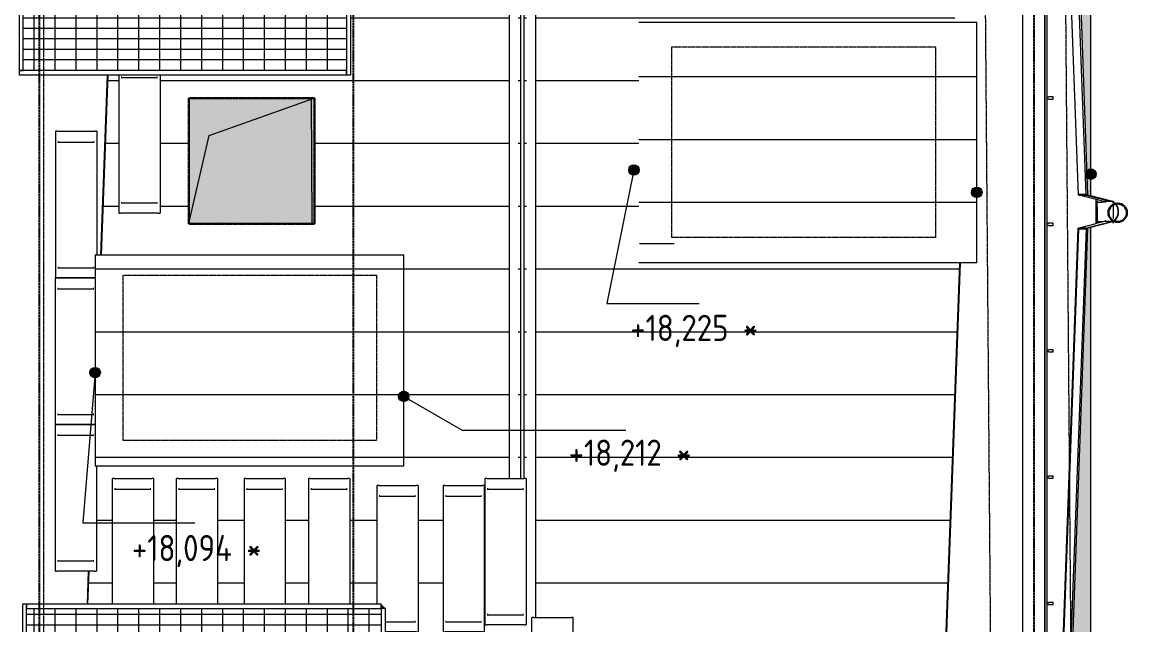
# Model space of a CAD drawing. Header units: millimetres. Extents: x -129048 to 476301, y -5853 to 215316.
# Drawn here: x 464603 to 475155, y 28995 to 34754 of the extents above; entities that cross this region are included whole.
import ezdxf

# ---------------------------------------------------------------- set-up
doc = ezdxf.new("R2010")
doc.units = ezdxf.units.MM
doc.linetypes.add('ADSK_Линия сетки', pattern=[25, 20, -2.5, 0, -2.5])
doc.linetypes.add('ADSK_Штриховая_ш3 п1_5', pattern=[4.5, 3, -1.5])
for name, color, linetype, lineweight in [('0_АР', 8, 'Continuous', 20), ('Антураж', 7, 'Continuous', 18), ('Ограждение', 251, 'Continuous', 18)]:
    doc.layers.add(name, color=color, linetype=linetype, lineweight=lineweight)
doc.layers.add('Обобщенные модели', color=5, linetype='Continuous', lineweight=18, true_color=0x0000ff)
doc.styles.add('GOST Common_1', font='GOST Common_0.ttf', dxfattribs={"width": 0.9, "height": 200})
pattern_1 = [(0, (418918.58, -4.21), (0, 100), []), (90, (418918.58, -4.21), (-200, 1e-14), [])]

# ---------------------------------------------------------------- blocks, each defined once
blk = doc.blocks.new('Водосток - Тип 1 _карниз больше 490мм_-5169719-План кровли АР копия 1')
at = {"layer": 'Обобщенные модели'}
for p, q in [((19, 535), (29, 535)), ((54, 535), (125, 535)), ((125, 535), (188, 535)), ((214, 535), (231, 535)), ((125, 385), (19, 385)), ((231, 385), (125, 385))]:
    blk.add_line(p, q, dxfattribs=at)
at = {"layer": 'Обобщенные модели', "flags": 128}
for points in [[(75, 375), (75, 378), (75, 384), (75, 385)], [(175, 385), (175, 381), (175, 375)]]:
    blk.add_lwpolyline(points, dxfattribs=at)
at = {"layer": 'Обобщенные модели'}
for points, knots in [([(27, 532), (27, 533), (24, 534), (21, 535), (19, 535)], [-0.08853268, -0.08853268, -0.08853268, -0.08853268, -0.05882353, 0, 0, 0, 0]), ([(231, 535), (229, 535), (225, 534), (221, 531), (219, 528), (219, 527), (219, 526)], [-1, -1, -1, -1, -0.9411765, -0.8823529, -0.8529412, -0.8354004, -0.8354004, -0.8354004, -0.8354004]), ([(19, 385), (21, 385), (25, 386), (29, 389), (31, 392), (32, 395), (32, 397), (32, 399), (32, 402), (32, 404), (32, 406), (32, 409), (32, 411), (31, 414), (31, 417), (31, 420), (30, 423), (30, 426), (29, 429), (29, 432), (29, 436), (28, 440), (28, 446), (28, 450), (28, 452)], [-1, -1, -1, -1, -0.9411765, -0.8823529, -0.8529412, -0.8235294, -0.8088235, -0.7941176, -0.7794118, -0.7647059, -0.75, -0.7352941, -0.7205882, -0.7058824, -0.6911765, -0.6764706, -0.6617647, -0.6470588, -0.6323529, -0.6176471, -0.6029412, -0.5882353, -0.5588235, -0.5320876, -0.5320876, -0.5320876, -0.5320876]), ([(221, 430), (221, 430), (220, 428), (220, 426), (220, 423), (219, 420), (219, 417), (219, 414), (218, 411), (218, 409), (218, 406), (218, 404), (218, 402), (218, 399), (218, 397), (218, 395), (219, 392), (221, 389), (225, 386), (229, 385), (231, 385)], [-0.3699973, -0.3699973, -0.3699973, -0.3699973, -0.3676471, -0.3529412, -0.3382353, -0.3235294, -0.3088235, -0.2941176, -0.2794118, -0.2647059, -0.25, -0.2352941, -0.2205882, -0.2058824, -0.1911765, -0.1764706, -0.1470588, -0.1176471, -0.0588235, 0, 0, 0, 0])]:
    blk.add_open_spline(points, degree=3, knots=knots, dxfattribs=at)
blk = doc.blocks.new('Ограждение - 20 доп поручень 300-1864261-План кровли АР копия 1')
at = {"layer": 'Ограждение'}
for p, q in [((-60, 10), (-40, 10)), ((-60, 10), (-60, -10)), ((0, 10), (-40, 10)), ((0, -10), (0, 10)), ((-40, -10), (-60, -10)), ((-40, -10), (0, -10))]:
    blk.add_line(p, q, dxfattribs=at)
blk = doc.blocks.new('Ограждение - Ограждение-1863905-План кровли АР копия 1')
for p in [(55531, 34033), (55531, 32826), (55531, 31618), (55531, 30411), (55531, 29203)]:
    blk.add_blockref('Ограждение - 20 доп поручень 300-1864261-План кровли АР копия 1', p)
blk = doc.blocks.new('Тип верхнего поручня - Верхний поручень_Внутренний_-1864227-План кровли АР копия 1')
at = {"layer": 'Ограждение'}
for p, q in [((55451, 8375), (55451, 43299)), ((55471, 43309), (55471, 8365))]:
    blk.add_line(p, q, dxfattribs=at)
blk = doc.blocks.new('Тип верхнего поручня - Верхний поручень_Внутренний_-V18-План кровли АР копия 1')
at = {"layer": 'Ограждение'}
for p, q in [((55451, 43299), (55451, 8375)), ((55471, 43309), (55471, 8365))]:
    blk.add_line(p, q, dxfattribs=at)
blk = doc.blocks.new('Planka_konka_K1 - Кровля - Планка конька К1-2963682-План кровли АР копия 1')
at = {"layer": 'Обобщенные модели'}
for p, q in [((12650, 125), (4430, 125)), ((12650, 17), (4430, 17)), ((4430, -17), (12650, -17)), ((12650, -125), (3100, -125))]:
    blk.add_line(p, q, dxfattribs=at)
blk = doc.blocks.new('Ограждение - Ограждение-2982016-План кровли АР копия 1')
at = {"layer": 'Ограждение'}
for p, q in [((51585, 32641), (51585, 32643)), ((51585, 32643), (51913, 32643)), ((51913, 32641), (51585, 32641))]:
    blk.add_line(p, q, dxfattribs=at)
blk = doc.blocks.new('Construction_Roof-Accessories_Lindab_KO - Construction_Roof-Accessories_Lindab_KO-4209799-План кровли АР копия 1')
at = {"layer": 'Обобщенные модели', "lineweight": 9}
for p, q in [((46637, 33032), (46630, 33032)), ((46630, 33030), (46976, 33030)), ((46976, 33032), (46970, 33032))]:
    blk.add_line(p, q, dxfattribs=at)
blk = doc.blocks.new('Construction_Roof-Accessories_Lindab_BR - Construction_Roof-Accessories_Lindab_BR-4209801-План кровли АР копия 1')
at = {"layer": 'Обобщенные модели', "lineweight": 9}
for p, q in [((46607, 34256), (46607, 32933)), ((47002, 34256), (47002, 32933)), ((46610, 32933), (46607, 32933)), ((46610, 32933), (46625, 32933)), ((46628, 32933), (46625, 32933)), ((46635, 32933), (46628, 32933)), ((46972, 32933), (46635, 32933)), ((46979, 32933), (46972, 32933)), ((46984, 32933), (46979, 32933)), ((46984, 32933), (47000, 32933)), ((47002, 32933), (47000, 32933))]:
    blk.add_line(p, q, dxfattribs=at)
blk = doc.blocks.new('Construction_Roof-Accessories_Lindab_BR - Construction_Roof-Accessories_Lindab_BR-V32-План кровли АР копия 1')
at = {"layer": 'Обобщенные модели', "lineweight": 9}
for p, q in [((46001, 32314), (46003, 32314)), ((46001, 32314), (46001, 30914)), ((46018, 32314), (46003, 32314)), ((46018, 32314), (46021, 32314)), ((46021, 32314), (46028, 32314)), ((46028, 32314), (46365, 32314)), ((46365, 32314), (46372, 32314)), ((46372, 32314), (46377, 32314)), ((46382, 32314), (46377, 32314)), ((46003, 30914), (46001, 30914)), ((46003, 30914), (46018, 30914)), ((46021, 30914), (46018, 30914)), ((46028, 30914), (46021, 30914)), ((46365, 30914), (46028, 30914)), ((46372, 30914), (46365, 30914)), ((46377, 30914), (46372, 30914)), ((46377, 30914), (46382, 30914))]:
    blk.add_line(p, q, dxfattribs=at)
blk = doc.blocks.new('Construction_Roof-Accessories_Lindab_BR - Construction_Roof-Accessories_Lindab_BR-V33-План кровли АР копия 1')
at = {"layer": 'Обобщенные модели', "lineweight": 9}
for p, q in [((46002, 33715), (46005, 33715)), ((46002, 33715), (46002, 32315)), ((46020, 33715), (46005, 33715)), ((46020, 33715), (46023, 33715)), ((46023, 33715), (46030, 33715)), ((46030, 33715), (46367, 33715)), ((46367, 33715), (46374, 33715)), ((46374, 33715), (46379, 33715)), ((46395, 33715), (46379, 33715)), ((46395, 33715), (46397, 33715)), ((46397, 33715), (46397, 32535)), ((46005, 32315), (46002, 32315)), ((46005, 32315), (46020, 32315)), ((46023, 32315), (46020, 32315)), ((46030, 32315), (46023, 32315)), ((46367, 32315), (46030, 32315)), ((46374, 32315), (46367, 32315)), ((46379, 32315), (46374, 32315)), ((46379, 32315), (46382, 32315))]:
    blk.add_line(p, q, dxfattribs=at)
blk = doc.blocks.new('Construction_Roof-Accessories_Lindab_BR - Construction_Roof-Accessories_Lindab_BR-V34-План кровли АР копия 1')
at = {"layer": 'Обобщенные модели', "lineweight": 9}
for p, q in [((46001, 30913), (46003, 30913)), ((46001, 30913), (46001, 29513)), ((46018, 30913), (46003, 30913)), ((46018, 30913), (46021, 30913)), ((46021, 30913), (46028, 30913)), ((46028, 30913), (46365, 30913)), ((46365, 30913), (46372, 30913)), ((46372, 30913), (46377, 30913)), ((46382, 30913), (46377, 30913)), ((46395, 30515), (46395, 29513)), ((46003, 29513), (46001, 29513)), ((46003, 29513), (46018, 29513)), ((46021, 29513), (46018, 29513)), ((46028, 29513), (46021, 29513)), ((46365, 29513), (46028, 29513)), ((46372, 29513), (46365, 29513)), ((46377, 29513), (46372, 29513)), ((46377, 29513), (46393, 29513)), ((46395, 29513), (46393, 29513))]:
    blk.add_line(p, q, dxfattribs=at)
blk = doc.blocks.new('Construction_Roof-Accessories_Lindab_BR - Construction_Roof-Accessories_Lindab_BR-V35-План кровли АР копия 1')
at = {"layer": 'Обобщенные модели', "lineweight": 9}
for p, q in [((47156, 30399), (47159, 30399)), ((47156, 30399), (47156, 29196)), ((47174, 30399), (47159, 30399)), ((47174, 30399), (47177, 30399)), ((47177, 30399), (47184, 30399)), ((47184, 30399), (47521, 30399)), ((47521, 30399), (47528, 30399)), ((47528, 30399), (47533, 30399)), ((47549, 30399), (47533, 30399)), ((47549, 30399), (47551, 30399)), ((47551, 30399), (47551, 29196))]:
    blk.add_line(p, q, dxfattribs=at)
blk = doc.blocks.new('Construction_Roof-Accessories_Lindab_BR - Construction_Roof-Accessories_Lindab_BR-V36-План кровли АР копия 1')
at = {"layer": 'Обобщенные модели', "lineweight": 9}
for p, q in [((47804, 30399), (47806, 30399)), ((47804, 30399), (47804, 29196)), ((47822, 30399), (47806, 30399)), ((47822, 30399), (47825, 30399)), ((47825, 30399), (47832, 30399)), ((47832, 30399), (48169, 30399)), ((48169, 30399), (48176, 30399)), ((48176, 30399), (48181, 30399)), ((48197, 30399), (48181, 30399)), ((48197, 30399), (48198, 30399)), ((48198, 30399), (48198, 29196))]:
    blk.add_line(p, q, dxfattribs=at)
blk = doc.blocks.new('Construction_Roof-Accessories_Lindab_BR - Construction_Roof-Accessories_Lindab_BR-V37-План кровли АР копия 1')
at = {"layer": 'Обобщенные модели', "lineweight": 9}
for p, q in [((48419, 30399), (48421, 30399)), ((48419, 30399), (48419, 29196)), ((48437, 30399), (48421, 30399)), ((48437, 30399), (48440, 30399)), ((48440, 30399), (48446, 30399)), ((48446, 30399), (48784, 30399)), ((48784, 30399), (48791, 30399)), ((48791, 30399), (48795, 30399)), ((48811, 30399), (48795, 30399)), ((48811, 30399), (48813, 30399)), ((48813, 30399), (48813, 29196))]:
    blk.add_line(p, q, dxfattribs=at)
blk = doc.blocks.new('Construction_Roof-Accessories_Lindab_KO - Construction_Roof-Accessories_Lindab_KO-V38-План кровли АР копия 1')
at = {"layer": 'Обобщенные модели', "lineweight": 9}
for p, q in [((49154, 29029), (49441, 29029)), ((49441, 29030), (49434, 29030))]:
    blk.add_line(p, q, dxfattribs=at)
blk = doc.blocks.new('Construction_Roof-Accessories_Lindab_BR - Construction_Roof-Accessories_Lindab_BR-V39-План кровли АР копия 1')
at = {"layer": 'Обобщенные модели', "lineweight": 9}
for p, q in [((49072, 30332), (49074, 30332)), ((49072, 30332), (49072, 29196)), ((49090, 30332), (49074, 30332)), ((49090, 30332), (49093, 30332)), ((49093, 30332), (49099, 30332)), ((49099, 30332), (49437, 30332)), ((49437, 30332), (49444, 30332)), ((49444, 30332), (49448, 30332)), ((49464, 30332), (49448, 30332)), ((49464, 30332), (49466, 30332)), ((49466, 30332), (49466, 28932)), ((49437, 28932), (49154, 28932)), ((49444, 28932), (49437, 28932)), ((49448, 28932), (49444, 28932)), ((49448, 28932), (49464, 28932)), ((49466, 28932), (49464, 28932))]:
    blk.add_line(p, q, dxfattribs=at)
blk = doc.blocks.new('Антураж 5 - Антураж 5-5657084-План кровли АР копия 1')
at = {"layer": 'Антураж'}
for p, q in [((46435, 32535), (46501, 34256)), ((46503, 34256), (46438, 32535)), ((46308, 29196), (46320, 29513)), ((46322, 29513), (46310, 29196))]:
    blk.add_line(p, q, dxfattribs=at)
blk = doc.blocks.new('Антураж 16 - Антураж 16-5664382-План кровли АР копия 1')
at = {"layer": 'Антураж'}
for p, q in [((55775, 33106), (55588, 38184)), ((55846, 33109), (55660, 38160)), ((55846, 33111), (55775, 33111)), ((55944, 33063), (55776, 33106)), ((55776, 33106), (55845, 33106)), ((55846, 33111), (55845, 33106)), ((55845, 33106), (56089, 33043)), ((55861, 33107), (55846, 33111)), ((55861, 33110), (55846, 33109)), ((56090, 33048), (55892, 33099)), ((55944, 32833), (55944, 33063)), ((56017, 33043), (55944, 33062)), ((56089, 33043), (56017, 33043)), ((55772, 32788), (55944, 32833)), ((55845, 32789), (56089, 32853)), ((56090, 32848), (55892, 32796)), ((56017, 32853), (55944, 32833)), ((56089, 32853), (56017, 32853)), ((55506, 25590), (55772, 32788)), ((55775, 32783), (55509, 25590)), ((55846, 32783), (55557, 24951)), ((55773, 32789), (55774, 32784)), ((55774, 32784), (55846, 32784)), ((55775, 32783), (55846, 32783)), ((55845, 32789), (55776, 32789)), ((55846, 32784), (55845, 32789)), ((55861, 32788), (55846, 32784)), ((55846, 32783), (55861, 32783)), ((54428, 26705), (54640, 32458)), ((54643, 32458), (54431, 26705))]:
    blk.add_line(p, q, dxfattribs=at)
for centre, major_axis, start_param, end_param in [((55995, 32948), (0, 98.5), 5.791263, 6.021983), ((56067, 32948), (0, 98.5), 3.402795, 6.021983), ((56067, 32948), (0, 103), 3.401894, 6.022884), ((55995, 32948), (0, 98.5), 3.402795, 3.633546)]:
    blk.add_ellipse(centre, major_axis=major_axis, ratio=0.87865, start_param=start_param, end_param=end_param, dxfattribs=at)
blk = doc.blocks.new('Ограждение - Ограждение-5946517-План кровли АР копия 1')
at = {"layer": 'Ограждение'}
for p, q in [((45687, 29196), (45687, 22140)), ((45727, 29196), (45687, 29196)), ((49114, 29196), (45727, 29196)), ((45727, 22140), (45727, 29196)), ((45727, 29196), (45727, 29156)), ((45727, 29156), (49114, 29156)), ((49114, 29156), (49114, 29196)), ((49121, 29188), (49114, 29188)), ((49114, 29163), (49121, 29163)), ((49114, 29156), (49114, 22100)), ((49154, 29156), (49114, 29156)), ((49121, 29163), (49121, 29188)), ((49121, 29163), (49121, 29156)), ((49146, 29163), (49121, 29163)), ((49146, 29156), (49146, 29163)), ((49154, 22100), (49154, 29156)), ((49114, 22140), (45687, 22140)), ((45687, 22140), (45727, 22140)), ((45687, 22140), (45687, 22100)), ((45687, 22100), (49114, 22100)), ((49114, 22100), (49114, 22140)), ((49114, 22100), (49154, 22100))]:
    blk.add_line(p, q, dxfattribs=at)
blk = doc.blocks.new('Ограждение - Ограждение-5947191-План кровли АР копия 1')
at = {"layer": 'Ограждение'}
for p, q in [((45656, 38525), (45656, 34296)), ((45696, 38525), (45656, 38525)), ((48783, 38525), (45696, 38525)), ((45696, 34296), (45696, 38525)), ((45696, 38525), (45696, 38485)), ((48783, 38485), (48783, 38525)), ((48791, 38517), (48783, 38517)), ((48791, 38492), (48791, 38517)), ((45696, 38485), (48783, 38485)), ((48783, 38492), (48791, 38492)), ((48783, 38485), (48783, 34256)), ((48823, 38485), (48783, 38485)), ((48791, 38492), (48791, 38485)), ((48816, 38492), (48791, 38492)), ((48816, 38485), (48816, 38492)), ((48823, 34256), (48823, 38485)), ((48783, 34296), (45656, 34296)), ((45656, 34296), (45696, 34296)), ((45656, 34296), (45656, 34256)), ((48783, 34256), (48783, 34296)), ((45656, 34256), (48783, 34256)), ((48783, 34256), (48823, 34256))]:
    blk.add_line(p, q, dxfattribs=at)
blk = doc.blocks.new('Construction_Roof-Accessories_Lindab_BR - Construction_Roof-Accessories_Lindab_BR-V44-План кровли АР копия 1')
at = {"layer": 'Обобщенные модели', "lineweight": 9}
for p, q in [((50554, 24863), (50556, 24863)), ((50554, 23463), (50554, 24863)), ((50572, 24863), (50556, 24863)), ((50572, 24863), (50577, 24863)), ((50577, 24863), (50584, 24863)), ((50584, 24863), (50921, 24863)), ((50921, 24863), (50928, 24863)), ((50928, 24863), (50931, 24863)), ((50946, 24863), (50931, 24863)), ((50946, 24863), (50949, 24863)), ((50949, 23463), (50949, 24863)), ((50556, 23463), (50554, 23463)), ((50556, 23463), (50572, 23463)), ((50577, 23463), (50572, 23463)), ((50584, 23463), (50577, 23463)), ((50921, 23463), (50584, 23463)), ((50928, 23463), (50921, 23463)), ((50931, 23463), (50928, 23463)), ((50931, 23463), (50946, 23463)), ((50949, 23463), (50946, 23463))]:
    blk.add_line(p, q, dxfattribs=at)
blk = doc.blocks.new('Construction_Roof-Accessories_Lindab_BR - Construction_Roof-Accessories_Lindab_BR-V94-План кровли АР копия 1')
at = {"layer": 'Обобщенные модели', "lineweight": 9}
for p, q in [((50105, 30399), (50107, 30399)), ((50105, 30399), (50105, 28999)), ((50122, 30399), (50107, 30399)), ((50122, 30399), (50125, 30399)), ((50125, 30399), (50132, 30399)), ((50132, 30399), (50469, 30399)), ((50469, 30399), (50476, 30399)), ((50476, 30399), (50481, 30399)), ((50497, 30399), (50481, 30399)), ((50497, 30399), (50499, 30399)), ((50499, 30399), (50499, 28999)), ((50107, 28999), (50105, 28999)), ((50107, 28999), (50122, 28999)), ((50125, 28999), (50122, 28999)), ((50132, 28999), (50125, 28999)), ((50469, 28999), (50132, 28999)), ((50476, 28999), (50469, 28999)), ((50481, 28999), (50476, 28999)), ((50481, 28999), (50497, 28999)), ((50499, 28999), (50497, 28999))]:
    blk.add_line(p, q, dxfattribs=at)
blk = doc.blocks.new('Construction_Roof-Accessories_Lindab_BR - Construction_Roof-Accessories_Lindab_BR-V98-План кровли АР копия 1')
at = {"layer": 'Обобщенные модели', "lineweight": 9}
for p, q in [((49705, 30332), (49707, 30332)), ((49705, 30332), (49705, 28932)), ((49723, 30332), (49707, 30332)), ((49723, 30332), (49725, 30332)), ((49725, 30332), (49732, 30332)), ((49732, 30332), (50069, 30332)), ((50069, 30332), (50077, 30332)), ((50077, 30332), (50081, 30332)), ((50097, 30332), (50081, 30332)), ((50097, 30332), (50099, 30332)), ((50099, 30332), (50099, 28932)), ((49707, 28932), (49705, 28932)), ((49707, 28932), (49723, 28932)), ((49725, 28932), (49723, 28932)), ((49732, 28932), (49725, 28932)), ((50069, 28932), (49732, 28932)), ((50077, 28932), (50069, 28932)), ((50081, 28932), (50077, 28932)), ((50081, 28932), (50097, 28932)), ((50099, 28932), (50097, 28932))]:
    blk.add_line(p, q, dxfattribs=at)

msp = doc.modelspace()

# ---------------------------------------------------------------- hatches: boundary and pattern name
at = {"layer": '0_АР'}
h = msp.add_hatch(color=256, dxfattribs=at)
h.paths.add_polyline_path([(460156.048, -526.128), (468569.459, -526.128), (468569.459, 470.859), (468481.418, 469.805), (468421.752, -474.784), (464071.312, -327.231), (460060.687, -462.432), (459998.422, -81.349), (459998.422, -526.128), (460149.25, -526.128)])
h.paths.add_polyline_path([(426848.189, -393.115), (426996.717, -393.115), (426995.842, -30.517), (426892.038, -280.991), (422574.472, -150.963), (418243.998, -302.79), (418181.719, 255.107), (418181.719, -393.115), (426834.404, -393.115)])
h.paths.add_polyline_path([(459998.422, 173.655), (460016.496, 178.563), (460106.837, 1715.554), (454775.129, 1522.727), (454768.656, 1484.019), (459998.422, 1484.019), (459998.422, 177.833)])
h.paths.add_polyline_path([(426996.717, 307.99), (426996.717, 1484.019), (431808.509, 1484.019), (431801.174, 1522.758), (426923.778, 1697.711), (426980.914, 312.038)])
h.paths.add_polyline_path([(418181.719, 498.461), (418449.786, 8044.464), (412395.486, 7833.234), (412388.989, 7794.377), (418181.719, 7794.377), (418181.719, 521.171)])
h.paths.add_polyline_path([(468569.459, 793.267), (468569.459, 7855.209), (474810.503, 7855.209), (474810.503, 8466.545), (474799.648, 8463.302), (474605.606, 7995.593), (468269.121, 8216.835), (468537.29, 799.29), (468551.342, 798.371), (468568.644, 793.496)])
h.paths.add_polyline_path([(444717.771, 1484.019), (454490.356, 1484.019), (454484.993, 1516.09), (447978.583, 1752.243), (447978.583, 1629.215), (438298.583, 1629.215), (438298.583, 1739.906), (432093.277, 1522.693), (432086.81, 1484.019), (444709.903, 1484.019)])
h.paths.add_polyline_path([(411793.26, 7794.377), (412110.688, 7794.377), (412105.58, 7824.926), (411796.08, 7895.033), (411970.992, 14167.216), (411736.117, 20164.305), (411690.795, 20175.916), (411690.795, 7794.377)])
h.paths.add_polyline_path([(474810.503, 8769.439), (474810.503, 16800.541), (474780.018, 16792.485), (474631.533, 12780.54), (474779.774, 8777.421), (474783.205, 8776.529)])
h.paths.add_polyline_path([(443273.93, 13315.94), (451515.613, 13634.753), (451524.958, 13673.918), (435026.374, 13673.918), (435036.378, 13633.972), (443273.9, 13315.942)])
h.paths.add_polyline_path([(429583.47, 13405.175), (434743.535, 13605.559), (434759.846, 13673.918), (430023.583, 13673.918), (430023.583, 21008.312), (429427.122, 21007.798), (429447.713, 20921.19), (429842.141, 20793.786), (429585.958, 13476.255)])
h.paths.add_polyline_path([(457100.321, 13409.872), (456816.083, 20843), (457389.976, 21005.252), (457399.649, 21047.105), (456625.269, 21047.105), (456625.269, 13673.918), (451796.602, 13673.918), (451806.282, 13633.349), (457093.451, 13410.162)])
h.paths.add_polyline_path([(474810.503, 17103.436), (474810.503, 32792.083), (474779.895, 32784.001), (474490.926, 24945.222), (474779.777, 17111.416), (474783.205, 17110.526)])
h.paths.add_polyline_path([(411690.795, 20470.394), (411735.74, 20481.908), (411958.454, 26169.966), (411735.987, 31850.241), (411690.795, 31861.818), (411690.795, 20474.46)])
h.paths.add_polyline_path([(464256.639, 20578.857), (463978.908, 27851.092), (463950.437, 27858.488), (463950.437, 21047.105), (457667.517, 21047.105), (457677.332, 21004.632), (464062.166, 20591.443)])
h.paths.add_polyline_path([(422311.501, 20701.207), (429147.245, 20951.717), (429160.161, 21008.312), (422655.84, 21008.312), (422655.84, 28188.447), (422612.394, 28177.317), (422318.663, 20879.162)])
h.paths.add_polyline_path([(463950.437, 28147.689), (463979.112, 28155.137), (464268.312, 35727.695), (464206.707, 37340.787), (463950.437, 37340.787), (463950.437, 28154.433)])
h.paths.add_polyline_path([(422655.84, 28465.231), (422655.84, 42943.283), (422621.022, 42934.364), (422337.867, 35703.511), (422621.004, 28474.156), (422655.355, 28465.356)])
h.paths.add_polyline_path([(411690.795, 32156.296), (411726.381, 32165.412), (411915.149, 37559.495), (411726.553, 42947.712), (411690.795, 42956.872), (411690.795, 32160.362)])
h.paths.add_polyline_path([(474810.503, 33094.978), (474810.503, 43242.685), (474778.616, 43234.402), (474593.967, 38155.311), (474779.777, 33102.958), (474783.205, 33102.068)])
h.paths.add_polyline_path([(464178.064, 38090.787), (463985.863, 43123.483), (463950.437, 43132.685), (463950.437, 38090.787), (464171.279, 38090.787)])
h.paths.add_polyline_path([(422655.84, 43220.068), (422655.84, 43712.396), (411690.795, 43712.396), (411690.795, 43251.35), (411726.898, 43260.599), (411851.013, 43604.774), (417072.423, 43417.467), (422496.578, 43611.919), (422620.729, 43229.062), (422655.504, 43220.154)])
h.paths.add_polyline_path([(463950.437, 43421.886), (464022.861, 43440.697), (464125.568, 43776.855), (469381.545, 43594.919), (474632.611, 43776.746), (474754.158, 43546.521), (474810.503, 43531.886), (474810.503, 43894.592), (463950.437, 43894.592), (463950.437, 43435.823)])
h = msp.add_hatch(dxfattribs=at)
h.set_pattern_fill('FP_25', color=256, style=0, pattern_type=2)
h.set_pattern_definition([(0, (429068.53, -4.2), (0, 600), [])])
h.paths.add_polyline_path([(469363.636, 13612.018), (469363.636, 28994.712), (469341.341, 28994.712), (469341.341, 13643.944)])
h.paths.add_polyline_path([(469255.571, 13766.77), (469255.571, 28994.712), (469023.128, 28994.712), (469023.128, 30394.712), (469255.571, 30394.712), (469255.571, 38614.521), (469306.964, 38614.521), (465212.199, 42518.75), (465328.533, 39472.6), (466098.954, 39472.087), (466101.505, 39468.193), (466101.505, 39446.196), (466097.1, 39442.6), (465968.868, 39442.6), (465968.868, 39018.743), (465945.836, 39018.743), (465945.836, 39442.6), (465613.014, 39442.6), (465613.014, 39018.743), (465589.982, 39018.743), (465589.982, 39442.6), (465329.679, 39442.6), (465345.888, 39018.167), (466098.953, 39017.656), (466101.505, 39014.571), (466101.505, 38991.763), (466097.1, 38988.167), (465347.034, 38988.167), (465364.897, 38520.439), (466903.86, 38520.439), (466903.86, 39440.387), (467298, 39440.387), (467298, 38520.439), (467560.257, 38520.439), (467560.257, 39440.387), (467954.397, 39440.387), (467954.397, 38040.387), (467741.697, 38040.387), (467741.016, 34251.791), (465920.115, 34251.791), (465920.115, 32928.954), (465525.975, 32928.954), (465525.975, 34251.791), (465421.972, 34251.791), (465356.248, 32530.828), (468247.664, 32530.828), (468247.664, 30510.828), (465313.32, 30510.828), (465313.32, 29509.132), (465240.847, 29509.132), (465228.719, 29191.545), (465463.914, 29191.545), (465463.914, 30394.712), (465858.054, 30394.712), (465858.054, 29191.545), (466074.952, 29191.545), (466074.952, 30394.712), (466469.092, 30394.712), (466469.092, 29191.545), (466722.886, 29191.545), (466722.886, 30394.712), (467117.026, 30394.712), (467117.026, 29191.545), (467337.667, 29191.545), (467337.667, 30394.712), (467731.807, 30394.712), (467731.807, 29191.545), (467990.668, 29191.545), (467990.668, 30327.738), (468384.808, 30327.738), (468384.808, 28927.738), (468072.187, 28927.738), (468071.505, 22095.29), (465408.751, 22095.29), (465517.742, 19241.43), (465515.354, 19241.43), (465428.985, 19246.581), (469232.015, 13800.503)])
h.paths.add_polyline_path([(467088.148, 20765.787), (465985.301, 20765.787), (465985.301, 21865.54), (467088.148, 21865.54), (467088.148, 21134.435)])
h.paths.add_polyline_path([(464338.584, 20808.076), (464069.624, 27839.676), (464022.861, 27839.676), (463978.926, 27850.641), (463979.461, 27836.625), (463997.272, 27837.363), (464063.732, 27837.146), (464331.805, 20817.783), (464337.755, 20809.263)])
h.paths.add_polyline_path([(468257.34, 21546.305), (467484.168, 21546.816), (467480.957, 21550.698), (467479.103, 21557.423), (467479.103, 21565.187), (467480.957, 21571.911), (467484.168, 21575.794), (467486.021, 21576.305), (467547.051, 21576.305), (467547.051, 22000.738), (467484.168, 22001.249), (467480.957, 22005.131), (467479.103, 22011.855), (467479.103, 22019.62), (467480.957, 22026.344), (467484.168, 22030.227), (467486.021, 22030.738), (469122.165, 22030.227), (469125.376, 22026.344), (469127.469, 22015.704), (469125.376, 22005.131), (469120.311, 22000.738), (468992.079, 22000.738), (468992.079, 21576.881), (468969.047, 21576.881), (468969.047, 22000.738), (468636.226, 22000.738), (468636.226, 21576.881), (468613.194, 21576.881), (468613.194, 22000.738), (468280.372, 22000.738), (468280.372, 21576.881), (468257.34, 21576.881), (468257.34, 22000.738), (467924.519, 22000.738), (467924.519, 21577.738), (467901.487, 21577.738), (467901.487, 22000.738), (467570.083, 22000.738), (467570.083, 21576.305), (469122.165, 21575.794), (469125.376, 21571.911), (469127.469, 21561.271), (469125.376, 21550.698), (469120.311, 21546.305), (468274.913, 21546.305)])
h.paths.add_polyline_path([(469198.148, 26655.787), (468329.511, 26656.142), (468329.511, 28042.397), (469198.148, 28042.397), (469198.148, 26750.433)])
h.paths.add_polyline_path([(463979.112, 28155.137), (464011.448, 28163.536), (463979.461, 28164.274), (463979.36, 28161.626)])
h.paths.add_polyline_path([(464070.245, 28166.5), (464355.606, 35639.184), (464205.437, 39571.3), (464205.437, 39540.787), (464200.194, 39540.787), (464349.211, 35638.867), (464063.837, 28166.5), (464069.828, 28166.5)])
h.paths.add_polyline_path([(468643.916, 28927.738), (468623.297, 28927.738), (468623.297, 30327.738), (469017.437, 30327.738), (469017.437, 28927.738), (468644.256, 28927.738)])
h.paths.add_polyline_path([(469363.636, 30394.712), (469363.636, 38560.486), (469341.341, 38581.743), (469341.341, 30394.712)])
h.paths.add_polyline_path([(465300.442, 30909.132), (465300.442, 30909.749), (465298.746, 30909.132)])
h.paths.add_polyline_path([(466203.148, 32827.245), (466203.148, 34025.787), (467395.643, 34025.787), (467395.643, 32827.245), (466476.734, 32827.245)])
h.paths.add_polyline_path([(464199.922, 37340.787), (464171.279, 38090.787), (463950.437, 38090.787), (463950.437, 37340.787), (464069.726, 37340.787)])
h.paths.add_polyline_path([(466316.953, 38540.387), (466316.953, 39940.387), (466711.093, 39940.387), (466711.093, 38540.387), (466319.114, 38540.387)])
h.paths.add_polyline_path([(464198.285, 39590.787), (464204.692, 39590.787), (464069.726, 43113.873), (464063.736, 43113.873), (464191.466, 39769.338)])
h.paths.add_polyline_path([(463986.233, 43113.796), (463997.272, 43114.199), (464021.607, 43114.199), (463985.863, 43123.483), (463986.23, 43113.873)])
h.paths.add_polyline_path([(464095.341, 43436.412), (464100.496, 43437.751), (464133.851, 43546.921), (464128.496, 43552.027), (464094.481, 43440.697), (464095.072, 43437.751)])
h = msp.add_hatch(dxfattribs=at)
h.set_pattern_fill('FP_18', color=256, style=0, pattern_type=2)
h.set_pattern_definition([(180, (431776.56, -4.2), (-7e-14, -600), [])])
h.paths.add_polyline_path([(474610.758, 8220.455), (474707.891, 8454.58), (474705.15, 8453.93), (474608.991, 8222.152)])
h.paths.add_polyline_path([(474794.874, 8451.795), (474799.845, 8463.777), (474781.462, 8459.002), (474789.691, 8454.58)])
h.paths.add_polyline_path([(474691.958, 8777.119), (474693.056, 8781.404), (474544.963, 12780.54), (474556.137, 12780.751), (474631.485, 12781.861), (474631.485, 12782.05), (474616.568, 12782.555), (474544.948, 12782.766), (474693.142, 16784.213), (474779.685, 16783.497), (474779.486, 16792.485), (474763.46, 16788.576), (474692.818, 16788.576), (474691.84, 16792.831), (474690.508, 16792.485), (474542.07, 12780.45), (474690.302, 8777.549), (474691.84, 8777.15)])
h.paths.add_polyline_path([(474779.774, 8777.421), (474779.685, 8779.808), (474773.338, 8779.092), (474779.685, 8777.444)])
h.paths.add_polyline_path([(473554.084, 9235.358), (473422.732, 12782.441), (473473.139, 14143.499), (470492.566, 14143.499), (470492.566, 16253.458), (470483.928, 16253.458), (470483.928, 16403.458), (470492.566, 16403.458), (470492.566, 16443.499), (473558.319, 16443.499), (473577.029, 16949.368), (473488.277, 19356.366), (472130.661, 19356.366), (472130.661, 20256.366), (473455.092, 20256.366), (473302.276, 24400.828), (470492.566, 24400.828), (470492.566, 26510.787), (470483.928, 26510.787), (470483.928, 26660.787), (470492.566, 26660.787), (470492.566, 26700.828), (473346.866, 26700.828), (473558.989, 32454.13), (470492.566, 32454.13), (470492.566, 34754.13), (473513.84, 34754.13), (473502.527, 35061.487), (471165.702, 35061.487), (471165.702, 36260.787), (473458.36, 36261.487), (473387.793, 38179.346), (473545.601, 42515.756), (469455.112, 38614.521), (469505.686, 38614.521), (469505.686, 29064.397), (469867.221, 29064.397), (469867.221, 27664.397), (469505.686, 27664.397), (469505.686, 27658.787), (469867.221, 27658.787), (469867.221, 22058.787), (469505.686, 22058.787), (469505.686, 13408.597), (469529.184, 13374.947), (469505.686, 13358.538), (469505.686, 13314.521), (469442.651, 13314.521), (469380.47, 13271.099), (469369.139, 13254.873), (473553.196, 9236.212)])
h.paths.add_polyline_path([(474618.194, 12782.595), (474618.184, 12782.688), (474618.184, 12782.596)])
h.paths.add_polyline_path([(469418.954, 13532.8), (469418.954, 38581.129), (469397.621, 38560.789), (469397.621, 30394.712), (469417.268, 30394.712), (469417.268, 28994.712), (469397.621, 28994.712), (469397.621, 13563.349), (469417.78, 13534.482)])
h.paths.add_polyline_path([(474691.958, 17111.115), (474693.06, 17115.4), (474425.99, 24358.498), (474423.092, 24358.498), (474690.508, 17111.492), (474691.84, 17111.146)])
h.paths.add_polyline_path([(474779.777, 17111.416), (474779.685, 17113.903), (474772.946, 17113.191), (474779.283, 17111.545)])
h.paths.add_polyline_path([(474425.252, 24378.498), (474404.358, 24946.506), (474427.202, 25566.088), (474424.284, 25566.088), (474401.44, 24945.725), (474422.355, 24378.498)])
h.paths.add_polyline_path([(474425.021, 25586.088), (474427.939, 25586.088), (474693.142, 32779.042), (474779.751, 32780.118), (474779.384, 32784.001), (474763.46, 32780.118), (474692.818, 32780.118), (474691.84, 32784.373), (474690.407, 32784.001), (474429.261, 25701.07)])
h.paths.add_polyline_path([(474779.777, 33102.958), (474779.685, 33105.444), (474772.946, 33104.733), (474779.685, 33102.982)])
h.paths.add_polyline_path([(474507.908, 38155.326), (474518.571, 38155.52), (474593.941, 38156.021), (474593.848, 38157.139), (474507.823, 38157.635), (474507.9, 38155.52)])
h.paths.add_polyline_path([(474580.549, 38157.674), (474580.54, 38157.766), (474580.54, 38157.675)])
h.paths.add_polyline_path([(474778.384, 43228.044), (474778.384, 43234.342), (474756.846, 43228.748), (474771.607, 43228.364)])
h.paths.add_polyline_path([(474754.158, 43546.521), (474749.904, 43554.578), (474742.536, 43549.54), (474754.087, 43546.539)])
at = {"layer": '0_АР', "lineweight": 9}
h = msp.add_hatch(dxfattribs=at)
h.set_pattern_fill('FP_51', color=256, style=0, pattern_type=2)
h.set_pattern_definition(pattern_1)
h.paths.add_polyline_path([(464614.437, 34291.791), (467701.697, 34291.791), (467701.697, 38480.439), (464614.437, 38480.439), (464614.437, 34408.612)])
h.paths.add_polyline_path([(467701.697, 38480.439), (467709.197, 38480.439), (467709.197, 38487.939), (467701.697, 38487.939), (467701.697, 38481.121)])
h.paths.add_polyline_path([(467710.872, 38487.939), (467721.697, 38487.939), (467721.697, 38500.439), (467709.197, 38500.427), (467709.197, 38489.614), (467710.872, 38489.614), (467710.873, 38492.975)])
h.paths.add_polyline_path([(467709.623, 38487.939), (467710.872, 38487.939), (467710.872, 38489.614), (467709.197, 38489.614), (467709.197, 38487.939)])
at = {"layer": '0_АР'}
h = msp.add_hatch(dxfattribs=at)
h.set_pattern_fill('FP_34', color=256, style=0, pattern_type=2)
h.set_pattern_definition([(180, (467005.33, 14433), (7e-14, -600), [])])
h.paths.add_polyline_path([(470492.566, 32454.13), (473721.201, 32454.13), (473721.201, 34754.13), (470492.566, 34754.13), (470492.566, 32621.704)])
h.paths.add_polyline_path([(470831.68, 32637.09), (470503.928, 32637.09), (470503.928, 32639.09), (470831.68, 32639.09)])
msp.add_hatch(color=256, dxfattribs=at).paths.add_polyline_path([(466203.148, 32827.245), (467395.643, 32827.245), (467395.643, 34027.245), (466195.643, 34027.245), (466195.643, 32827.245)])
h = msp.add_hatch(color=256, dxfattribs=at)
edge = h.paths.add_edge_path()
edge.add_arc((470446.201, 33340.861), 50, 0, 360)
h = msp.add_hatch(color=256, dxfattribs=at)
edge = h.paths.add_edge_path()
edge.add_arc((474810.503, 33301.714), 50, 0, 360)
h = msp.add_hatch(color=256, dxfattribs=at)
edge = h.paths.add_edge_path()
edge.add_arc((473721.201, 33127.711), 50, 0, 360)
h = msp.add_hatch(dxfattribs=at)
h.set_pattern_fill('FP_35', color=256, style=0, pattern_type=2)
h.set_pattern_definition([(0, (419052.76, -4.2), (0, 600), [])])
h.paths.add_polyline_path([(468247.664, 30510.828), (468247.664, 32530.828), (465300.442, 32530.828), (465300.442, 30510.828), (467972.311, 30510.828)])
h = msp.add_hatch(color=256, dxfattribs=at)
edge = h.paths.add_edge_path()
edge.add_arc((465300.442, 31405.308), 50, 0, 360)
h = msp.add_hatch(color=256, dxfattribs=at)
edge = h.paths.add_edge_path()
edge.add_arc((468247.664, 31178.067), 50, 0, 360)
at = {"layer": '0_АР', "lineweight": 9}
h = msp.add_hatch(dxfattribs=at)
h.set_pattern_fill('FP_51', color=256, style=0, pattern_type=2)
h.set_pattern_definition(pattern_1)
h.paths.add_polyline_path([(464645.187, 22135.29), (468032.187, 22135.29), (468032.187, 29151.545), (464645.187, 29151.545), (464645.187, 22155.525)])
h.paths.add_polyline_path([(468032.187, 29151.545), (468039.687, 29151.545), (468039.687, 29159.045), (468032.187, 29159.045), (468032.187, 29152.227)])
h.paths.add_polyline_path([(468052.187, 29159.045), (468052.187, 29171.545), (468041.364, 29171.545), (468042.191, 29159.045), (468048.952, 29159.045)])
h.paths.add_polyline_path([(468041.362, 29165.295), (468041.364, 29171.545), (468039.687, 29171.545), (468039.687, 29165.295)])
h.paths.add_polyline_path([(468041.362, 29159.045), (468041.362, 29165.295), (468039.687, 29165.295), (468040.113, 29159.045)])

# ---------------------------------------------------------------- linework, layer by layer
at = {"linetype": 'ADSK_Линия сетки'}
for p, q in [((464768.148, -3728.718), (464768.148, 44218.786)), ((467768.148, -3728.718), (467768.148, 44218.786)), ((474268.148, -3728.718), (474268.148, 44218.786))]:
    msp.add_line(p, q, dxfattribs=at)
at = {"layer": '0_АР', "linetype": 'ADSK_Штриховая_ш3 п1_5'}
for p, q in [((474788.887, 8055.216), (474500.646, 43694.592)), ((464810.437, 20047.105), (464810.437, 42894.592)), ((473737.091, 42894.592), (474014.414, 8605.216)), ((470808.021, 34517.311), (473328.021, 34517.311)), ((470808.021, 32697.311), (470808.021, 34517.311)), ((473328.021, 34517.311), (473328.021, 32697.311)), ((473328.021, 32697.311), (470808.021, 32697.311)), ((465568.442, 32336.841), (467988.442, 32336.841)), ((465568.442, 30756.841), (465568.442, 32336.841)), ((467988.442, 32336.841), (467988.442, 30756.841)), ((467988.442, 30756.841), (465568.442, 30756.841))]:
    msp.add_line(p, q, dxfattribs=at)
at = {"layer": '0_АР'}
for p, q in [((474160.503, 8505.209), (474160.503, 43244.592)), ((474810.503, 33094.978), (474810.503, 43242.685)), ((474593.873, 38157.846), (474779.777, 33102.958)), ((470492.566, 34754.13), (473721.201, 34754.13)), ((473721.201, 32454.13), (473721.201, 34754.13)), ((466203.148, 32827.245), (466203.148, 34025.787)), ((466203.148, 34025.787), (467395.643, 34025.787)), ((466389.101, 33669.203), (467391.643, 34027.245)), ((467363.479, 34025.787), (467370.641, 32827.245)), ((467395.643, 34025.787), (467395.643, 32827.245)), ((466195.643, 32831.245), (466389.101, 33669.203)), ((474779.777, 33102.958), (474810.503, 33094.978)), ((467395.643, 32827.245), (466203.148, 32827.245)), ((474779.899, 32784.135), (474490.903, 24945.838)), ((474810.503, 32792.083), (474779.899, 32784.135)), ((474810.503, 17103.436), (474810.503, 32792.083)), ((465300.442, 32530.828), (465300.442, 30510.828)), ((465300.442, 32530.828), (468247.664, 32530.828)), ((468247.664, 30510.828), (468247.664, 32530.828)), ((473721.201, 32454.13), (470492.566, 32454.13)), ((468247.664, 30510.828), (465300.442, 30510.828)), ((468052.187, 29171.545), (468039.687, 29171.545)), ((468052.187, 29159.045), (468052.187, 29171.545))]:
    msp.add_line(p, q, dxfattribs=at)
at = {"layer": '0_АР', "linetype": 'ADSK_Штриховая_ш3 п1_5', "lineweight": 30}
for p, q in [((467395.643, 34027.245), (466195.643, 34027.245)), ((466195.643, 34027.245), (466195.643, 32827.245)), ((467395.643, 34027.245), (466195.643, 34027.245)), ((466195.643, 34027.245), (466195.643, 32827.245)), ((467395.643, 32827.245), (467395.643, 34027.245)), ((467395.643, 32827.245), (467395.643, 34027.245)), ((466195.643, 32827.245), (467395.643, 32827.245)), ((466195.643, 32827.245), (467395.643, 32827.245))]:
    msp.add_line(p, q, dxfattribs=at)
at = {"layer": '0_АР', "lineweight": 20}
for p, q in [((470446.201, 33340.861), (470188.656, 32065.568)), ((470188.656, 32065.568), (471068.509, 32065.568)), ((465300.442, 31405.308), (465182.592, 29969.359)), ((468247.664, 31178.067), (468806.086, 30855.662)), ((468806.086, 30855.662), (470367.667, 30855.662)), ((465182.592, 29969.359), (466252.575, 29969.359))]:
    msp.add_line(p, q, dxfattribs=at)
at = {"layer": '0_АР'}
for centre in [(470446.201, 33340.861), (474810.503, 33301.714), (473721.201, 33127.711), (465300.442, 31405.308), (468247.664, 31178.067)]:
    msp.add_circle(centre, 50, dxfattribs=at)
at = {"layer": '0_АР', "lineweight": 30}
msp.add_circle((475066.802, 32932.226), 88, dxfattribs=at)

# ---------------------------------------------------------------- block references
at = {"layer": '0_АР'}
for name, p in [('Антураж 5 - Антураж 5-5657084-План кровли АР копия 1', (418918.583, -4.213)), ('Антураж 16 - Антураж 16-5664382-План кровли АР копия 1', (418918.583, -4.213)), ('Ограждение - Ограждение-1863905-План кровли АР копия 1', (418918.583, -4.213)), ('Тип верхнего поручня - Верхний поручень_Внутренний_-1864227-План кровли АР копия 1', (418918.583, -4.213)), ('Тип верхнего поручня - Верхний поручень_Внутренний_-V18-План кровли АР копия 1', (418918.583, -4.213)), ('Ограждение - Ограждение-5947191-План кровли АР копия 1', (418918.583, -4.213)), ('Construction_Roof-Accessories_Lindab_BR - Construction_Roof-Accessories_Lindab_BR-4209801-План кровли АР копия 1', (418918.583, -4.213)), ('Construction_Roof-Accessories_Lindab_KO - Construction_Roof-Accessories_Lindab_KO-4209799-План кровли АР копия 1', (418918.583, 1195.787)), ('Construction_Roof-Accessories_Lindab_BR - Construction_Roof-Accessories_Lindab_BR-V33-План кровли АР копия 1', (418918.583, -4.213)), ('Construction_Roof-Accessories_Lindab_KO - Construction_Roof-Accessories_Lindab_KO-4209799-План кровли АР копия 1', (418313.659, 577.199)), ('Construction_Roof-Accessories_Lindab_KO - Construction_Roof-Accessories_Lindab_KO-4209799-План кровли АР копия 1', (418918.583, -4.213)), ('Ограждение - Ограждение-2982016-План кровли АР копия 1', (418918.583, -4.213)), ('Construction_Roof-Accessories_Lindab_KO - Construction_Roof-Accessories_Lindab_KO-4209799-План кровли АР копия 1', (418313.659, -622.801)), ('Construction_Roof-Accessories_Lindab_BR - Construction_Roof-Accessories_Lindab_BR-V32-План кровли АР копия 1', (418918.583, -4.213)), ('Construction_Roof-Accessories_Lindab_KO - Construction_Roof-Accessories_Lindab_KO-4209799-План кровли АР копия 1', (418311.787, -823.418)), ('Construction_Roof-Accessories_Lindab_KO - Construction_Roof-Accessories_Lindab_KO-4209799-План кровли АР копия 1', (418311.787, -2023.418)), ('Construction_Roof-Accessories_Lindab_BR - Construction_Roof-Accessories_Lindab_BR-V34-План кровли АР копия 1', (418918.583, -4.213)), ('Construction_Roof-Accessories_Lindab_KO - Construction_Roof-Accessories_Lindab_KO-4209799-План кровли АР копия 1', (418311.787, -2224.035)), ('Construction_Roof-Accessories_Lindab_BR - Construction_Roof-Accessories_Lindab_BR-V35-План кровли АР копия 1', (418307.544, -4.213)), ('Construction_Roof-Accessories_Lindab_BR - Construction_Roof-Accessories_Lindab_BR-V35-План кровли АР копия 1', (418918.583, -4.213)), ('Construction_Roof-Accessories_Lindab_BR - Construction_Roof-Accessories_Lindab_BR-V36-План кровли АР копия 1', (418918.583, -4.213)), ('Construction_Roof-Accessories_Lindab_BR - Construction_Roof-Accessories_Lindab_BR-V37-План кровли АР копия 1', (418918.583, -4.213)), ('Construction_Roof-Accessories_Lindab_BR - Construction_Roof-Accessories_Lindab_BR-V94-План кровли АР копия 1', (418918.583, -4.213)), ('Construction_Roof-Accessories_Lindab_KO - Construction_Roof-Accessories_Lindab_KO-4209799-План кровли АР копия 1', (418856.522, -2738.455)), ('Construction_Roof-Accessories_Lindab_KO - Construction_Roof-Accessories_Lindab_KO-4209799-План кровли АР копия 1', (419467.56, -2738.455)), ('Construction_Roof-Accessories_Lindab_KO - Construction_Roof-Accessories_Lindab_KO-4209799-План кровли АР копия 1', (420115.493, -2738.455)), ('Construction_Roof-Accessories_Lindab_KO - Construction_Roof-Accessories_Lindab_KO-4209799-План кровли АР копия 1', (420730.275, -2738.455)), ('Construction_Roof-Accessories_Lindab_BR - Construction_Roof-Accessories_Lindab_BR-V39-План кровли АР копия 1', (418918.583, -4.213)), ('Construction_Roof-Accessories_Lindab_BR - Construction_Roof-Accessories_Lindab_BR-V98-План кровли АР копия 1', (418918.583, -4.213)), ('Construction_Roof-Accessories_Lindab_KO - Construction_Roof-Accessories_Lindab_KO-4209799-План кровли АР копия 1', (422415.736, -2738.455)), ('Construction_Roof-Accessories_Lindab_KO - Construction_Roof-Accessories_Lindab_KO-4209799-План кровли АР копия 1', (421383.276, -2805.429)), ('Construction_Roof-Accessories_Lindab_KO - Construction_Roof-Accessories_Lindab_KO-4209799-План кровли АР копия 1', (422015.904, -2805.429)), ('Construction_Roof-Accessories_Lindab_KO - Construction_Roof-Accessories_Lindab_KO-4209799-План кровли АР копия 1', (418311.787, -3424.035)), ('Ограждение - Ограждение-5946517-План кровли АР копия 1', (418918.583, -4.213)), ('Construction_Roof-Accessories_Lindab_KO - Construction_Roof-Accessories_Lindab_KO-V38-План кровли АР копия 1', (418918.583, -4.213)), ('Construction_Roof-Accessories_Lindab_KO - Construction_Roof-Accessories_Lindab_KO-4209799-План кровли АР копия 1', (422015.904, -4005.429)), ('Construction_Roof-Accessories_Lindab_KO - Construction_Roof-Accessories_Lindab_KO-4209799-План кровли АР копия 1', (422415.736, -3938.455)), ('Construction_Roof-Accessories_Lindab_BR - Construction_Roof-Accessories_Lindab_BR-V44-План кровли АР копия 1', (418918.583, 4201.397))]:
    msp.add_blockref(name, p, dxfattribs=at)
for name, p, rotation in [('Planka_konka_K1 - Кровля - Планка конька К1-2963682-План кровли АР копия 1', (469380.629, 25964.521), 89.99999999999991), ('Водосток - Тип 1 _карниз больше 490мм_-5169719-План кровли АР копия 1', (474486.645, 33060.918), 270.4633818725631)]:
    msp.add_blockref(name, p, dxfattribs=dict(at, rotation=rotation))

# ---------------------------------------------------------------- texts
at = {"layer": '0_АР', "lineweight": 20, "char_height": 250, "attachment_point": 1, "line_spacing_factor": 1.022761, "style": 'GOST Common_1'}
for s, insert, width in [('+18,225 *', (470411.667, 31957.405), 1442.16184), ('+18,212 *', (469823.028, 30765.001), 1390.87157), ('+18,094 *', (465651.99, 29854.117), 1469.31552)]:
    msp.add_mtext(s, dxfattribs=dict(at, insert=insert, width=width))

doc.saveas('drawing.dxf')
